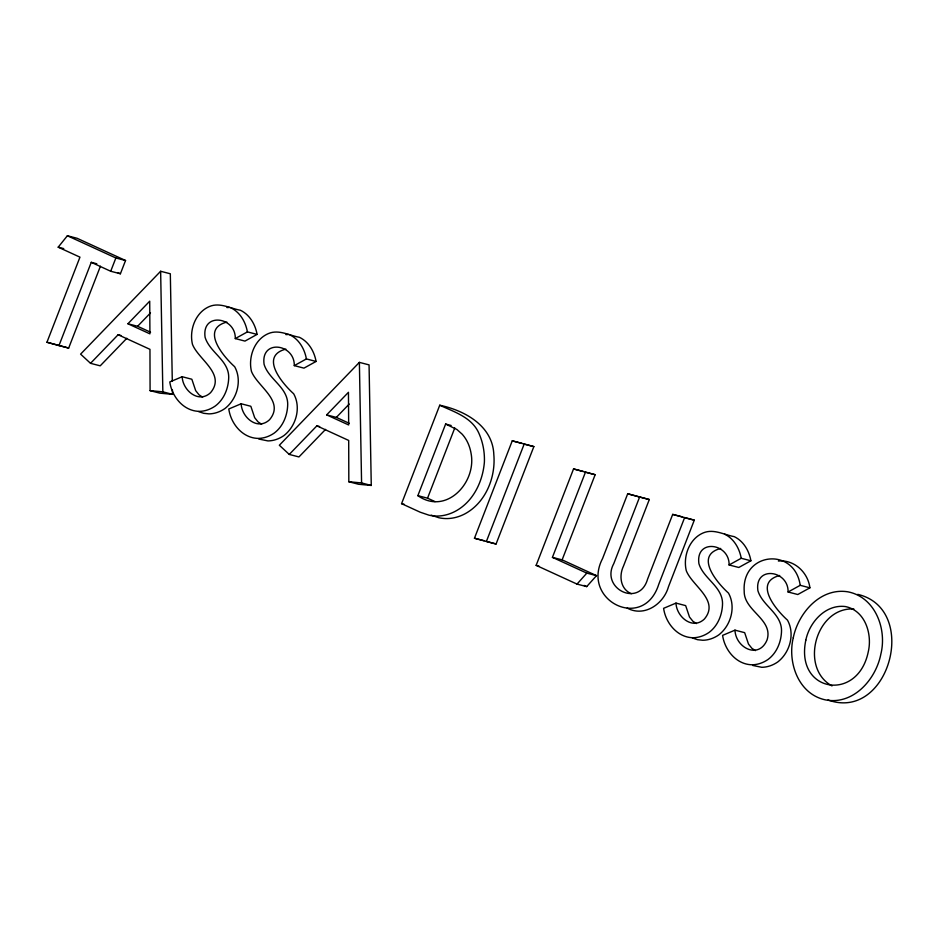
<?xml version="1.0" encoding="UTF-8"?>
<svg xmlns="http://www.w3.org/2000/svg" width="939" height="939" viewBox="0 0 939 939"><rect width="100%" height="100%" fill="white"/><g stroke="black" fill="none" stroke-linecap="round" stroke-linejoin="round"><path stroke-width="1.41" d="M46.95 342.254L79.956 257.157L58.195 247.18L67.373 235.759L77.057 238.271L125.544 260.502L120.403 273.765L110.708 271.254L91.259 262.333L58.981 345.552L46.95 342.254L68.676 348.064L100.426 266.218M110.708 271.254L115.861 257.99L125.544 260.502M439.745 405.225C454.136 411.881 471.566 417.198 478.714 432.856C482.869 441.999 484.759 452.011 484.395 462.047C482.81 481.625 473.209 501.755 455.333 511.286A52.901 42.865 -75.5 0 1 429.076 515.206L420.226 512.213L401.575 503.656L439.745 405.225C464.77 410.496 492.717 425.79 493.82 454.535C495.851 477.364 485.768 502.518 465.016 513.797A52.901 42.865 -75.5 0 1 438.771 517.718L431.189 515.159M445.626 424.052L456.87 429.463L462.129 434.158A40.893 33.135 -75.5 0 1 471.167 453.96C476.378 482.892 446.06 515.511 417.855 495.663L445.626 424.052L451.166 425.496M417.855 495.663L427.538 498.175L454.793 427.926M512.248 440.837L533.857 446.6L496.074 543.998L474.465 538.235L512.248 440.837L521.931 443.349M562.121 559.867L595.15 474.7L585.455 472.188L552.425 557.355L562.121 559.867L596.511 575.642L586.699 586.605L577.016 584.093L536.146 565.348L573.541 468.937L583.225 471.448M631.337 593.718C620.397 589.187 618.813 575.853 623.461 566.158L649.307 499.536L627.698 493.773L602.58 558.529C580.689 600.385 643.579 632.147 658.755 584.293L684.601 517.647L694.297 520.159L668.451 586.805C663.685 603.93 644.342 617.463 627.24 608.096M649.307 499.536L639.612 497.024L613.777 563.646C600.185 588.471 639.259 608.132 647.57 579.14L672.688 514.396L682.371 516.908M577.016 584.093L586.816 573.13L596.511 575.642M172.295 381.269L170.323 273.777L160.639 271.265L80.601 354.132L90.531 363.323L100.215 365.834L126.835 338.275M127.915 323.767L149.712 301.196L149.923 333.861L127.915 323.767L137.599 326.279L150.557 332.218M90.531 363.323L118.126 334.742L120.896 335.458M137.599 326.279L150.475 312.945M289.271 454.429L316.866 425.848L348.698 440.45L348.827 481.742L358.522 484.254L371.269 485.451L369.062 364.884L359.379 362.372L279.353 445.239L289.271 454.429L298.954 456.941L325.575 429.381M326.655 414.885L348.451 392.302L348.674 424.968L326.655 414.885L336.338 417.397L349.296 423.325M336.338 417.397L349.226 404.052M235.29 338.58L247.403 331.89L257.086 334.401C255.302 324.448 249.797 314.765 240.419 310.257C230.231 308.45 219.749 302.088 209.374 306.548C195.347 312.476 189.079 330.141 192.46 344.32C198.375 359.625 226.123 374.051 210.594 392.643C198.681 403.993 182.706 390.413 182.166 376.727L169.795 381.95C171.884 396.704 183.563 411.106 199.291 411.364A37.091 30.06 -75.5 0 0 215.242 406.035C224.198 399.357 228.588 387.995 228.717 377.055C228.588 360.083 209.773 352.465 205.101 337.336C201.439 311.83 235.83 316.619 235.29 338.58L244.973 341.092L257.086 334.401M294.283 365.623L306.396 358.933L316.079 361.445C314.295 351.491 308.79 341.808 299.412 337.301C289.224 335.493 278.742 329.131 268.366 333.591C254.34 339.519 248.072 357.184 251.452 371.363C257.368 386.668 285.116 401.094 269.587 419.686C257.673 431.036 241.699 417.456 241.159 403.77L228.787 408.993C230.877 423.747 242.555 438.161 258.284 438.407A37.091 30.06 -75.5 0 0 274.235 433.079C283.191 426.4 287.58 415.038 287.71 404.099C287.58 387.126 268.765 379.509 264.094 364.379C260.432 338.873 294.823 343.662 294.283 365.623L303.966 368.135L316.079 361.445M729.098 564.961L741.223 558.271L750.907 560.783C749.111 550.829 743.618 541.146 734.239 536.639C724.051 534.831 713.57 528.469 703.194 532.929C689.167 538.857 682.899 556.522 686.28 570.701C692.196 586.006 719.943 600.432 704.403 619.024C692.501 630.374 676.526 616.794 675.974 603.108L663.603 608.331C665.692 623.085 677.383 637.499 693.099 637.745A37.091 30.06 -75.5 0 0 709.062 632.416C718.018 625.738 722.408 614.376 722.537 603.437C722.396 586.464 703.593 578.847 698.921 563.729C695.259 538.211 729.65 543 729.098 564.961L738.793 567.473L750.907 560.783M755.449 650.61L751.893 648.309L748.489 644.084L744.662 632.663L734.967 630.151L722.596 635.374C724.685 650.128 736.376 664.542 752.092 664.789A37.091 30.06 -75.5 0 0 768.055 659.46C777.011 652.781 781.401 641.419 781.53 630.48C781.389 613.507 762.585 605.89 757.914 590.772C754.252 565.266 788.643 570.055 788.091 592.004L800.216 585.314L809.899 587.826C808.01 572.473 794.277 559.421 778.396 561.041M809.899 587.826L797.786 594.516L788.091 592.004M226.851 322.065C199.866 329.131 223.834 357.031 234.656 366.703C242.368 380.483 237.121 399.134 224.926 408.547A37.091 30.06 -75.5 0 1 208.974 413.876L203.704 413.313L198.528 411.564M285.843 349.108C258.859 356.174 282.827 384.086 293.649 393.746C301.36 407.526 296.114 426.177 283.918 435.59A37.091 30.06 -75.5 0 1 267.967 440.919L258.824 439.041M720.671 548.446C693.686 555.512 717.654 583.424 728.476 593.084C736.176 606.864 730.941 625.515 718.746 634.928A37.091 30.06 -75.5 0 1 702.795 640.257L697.524 639.694L692.348 637.945M779.663 575.49C752.679 582.556 776.647 610.467 787.469 620.127C795.169 633.907 789.934 652.558 777.738 661.972A37.091 30.06 -75.5 0 1 761.787 667.3L752.632 665.422M226.909 307.558L229.562 307.429M285.902 334.601L288.555 334.472M853.868 609C816.038 606.735 799.03 667.864 832.013 685.928M118.126 334.742L149.958 349.331L150.087 390.636L162.846 391.833L172.53 394.345L172.447 389.99M172.53 394.345L159.783 393.148L150.087 390.636M348.827 481.742L361.585 482.939L371.269 485.451M58.195 247.18L63.735 248.612M91.259 262.333L96.799 263.777M533.857 446.6L524.162 444.088L486.379 541.486L496.074 543.998M182.166 376.727L191.849 379.239L195.688 390.659L199.091 394.885L202.636 397.185M58.981 345.552L68.676 348.064M241.159 403.77L250.842 406.282L254.68 417.702L258.084 421.928L261.629 424.228M316.866 425.848L319.636 426.576M401.575 503.656L404.333 504.372M474.465 538.235L484.148 540.747M536.146 565.348L538.916 566.076M675.974 603.108L685.67 605.62L689.496 617.04L692.9 621.266L696.456 623.566M573.541 468.937L595.15 474.7M627.698 493.773L639.612 497.024M672.688 514.396L694.297 520.159M857.741 594.364C920.056 608.977 888.998 722.267 827.952 699.954M67.373 235.759L115.861 257.99M117.809 272.58L120.403 273.765M427.538 498.175L435.027 501.614M552.425 557.355L586.816 573.13M584.07 585.396L586.699 586.605M724.556 534.127C733.922 538.634 739.427 548.317 741.223 558.271M289.728 334.789C299.107 339.296 304.6 348.979 306.396 358.933M230.736 307.746C240.114 312.253 245.607 321.936 247.403 331.89M734.967 630.151C735.671 647.922 758.829 659.765 767.081 639.882C773.536 619.271 743.747 610.913 744.193 591.147C741.681 552.12 794.605 546.521 800.216 585.314M359.379 362.372L361.585 482.939M160.639 271.265L162.846 391.833M805.826 640.14C794.781 692.677 857.847 702.583 868.246 651.889C872.46 634.189 865.253 610.55 845.405 606.559C825.686 604.047 809.5 622.099 805.826 640.14M793.279 637.71C787.269 662.359 798.373 694.273 825.569 699.907C853.375 705.236 875.97 679.331 880.852 654.107C887.097 629.247 875.441 597.286 848.046 591.852C820.604 587.262 798.338 612.85 793.279 637.71"/></g></svg>
